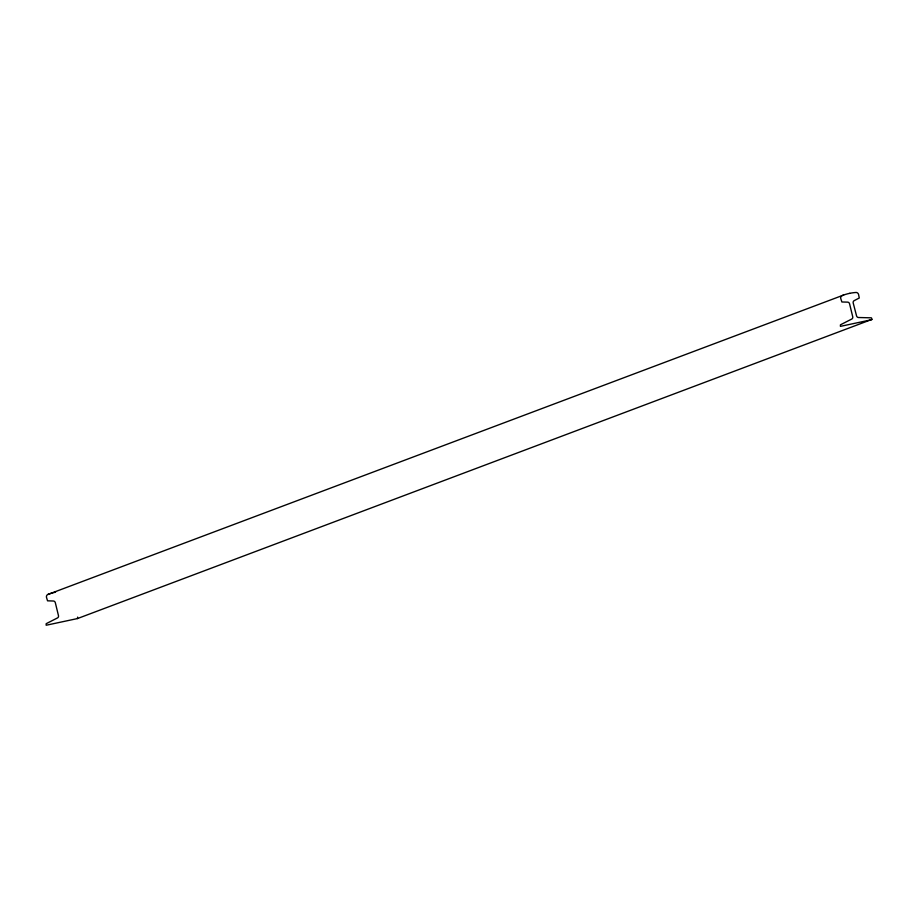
<?xml version="1.0" encoding="UTF-8"?>
<svg xmlns="http://www.w3.org/2000/svg" width="918" height="918" viewBox="0 0 918 918"><rect width="100%" height="100%" fill="white"/><g stroke="black" fill="none" stroke-linecap="round" stroke-linejoin="round"><path stroke-width="1.38" d="M843.608 295.045L47.92 594.451A2.616 2.375 69.4 0 0 46.508 597.434L47.541 600.82L53.37 601.015A2.111 1.916 69.4 0 1 55.321 602.69L58.465 615.611A2.111 1.916 69.4 0 1 57.513 617.917L46.141 623.712L46.175 625.238L77.491 618.56L77.617 617.103M77.491 618.56L872.089 319.338L871.4 317.835L858.502 317.513A2.111 1.916 69.4 0 1 856.551 315.872L853.212 302.997A2.111 1.916 69.4 0 1 854.165 300.656L859.271 297.994L858.582 294.529A2.616 2.375 69.4 0 0 855.909 292.475A55.872 50.731 69.4 0 0 849.77 293.324M871.744 319.694L840.429 326.36L840.395 324.834L851.766 319.039A2.111 1.916 69.4 0 0 852.719 316.733L849.575 303.812A2.111 1.916 69.4 0 0 847.624 302.137L841.886 301.988L840.762 298.557A2.616 2.375 69.4 0 1 842.173 295.573A55.872 50.731 69.4 0 1 848.025 293.714L849.804 293.312M55.55 592.19L53.772 592.592A55.872 50.731 69.4 0 0 47.92 594.451"/></g></svg>
